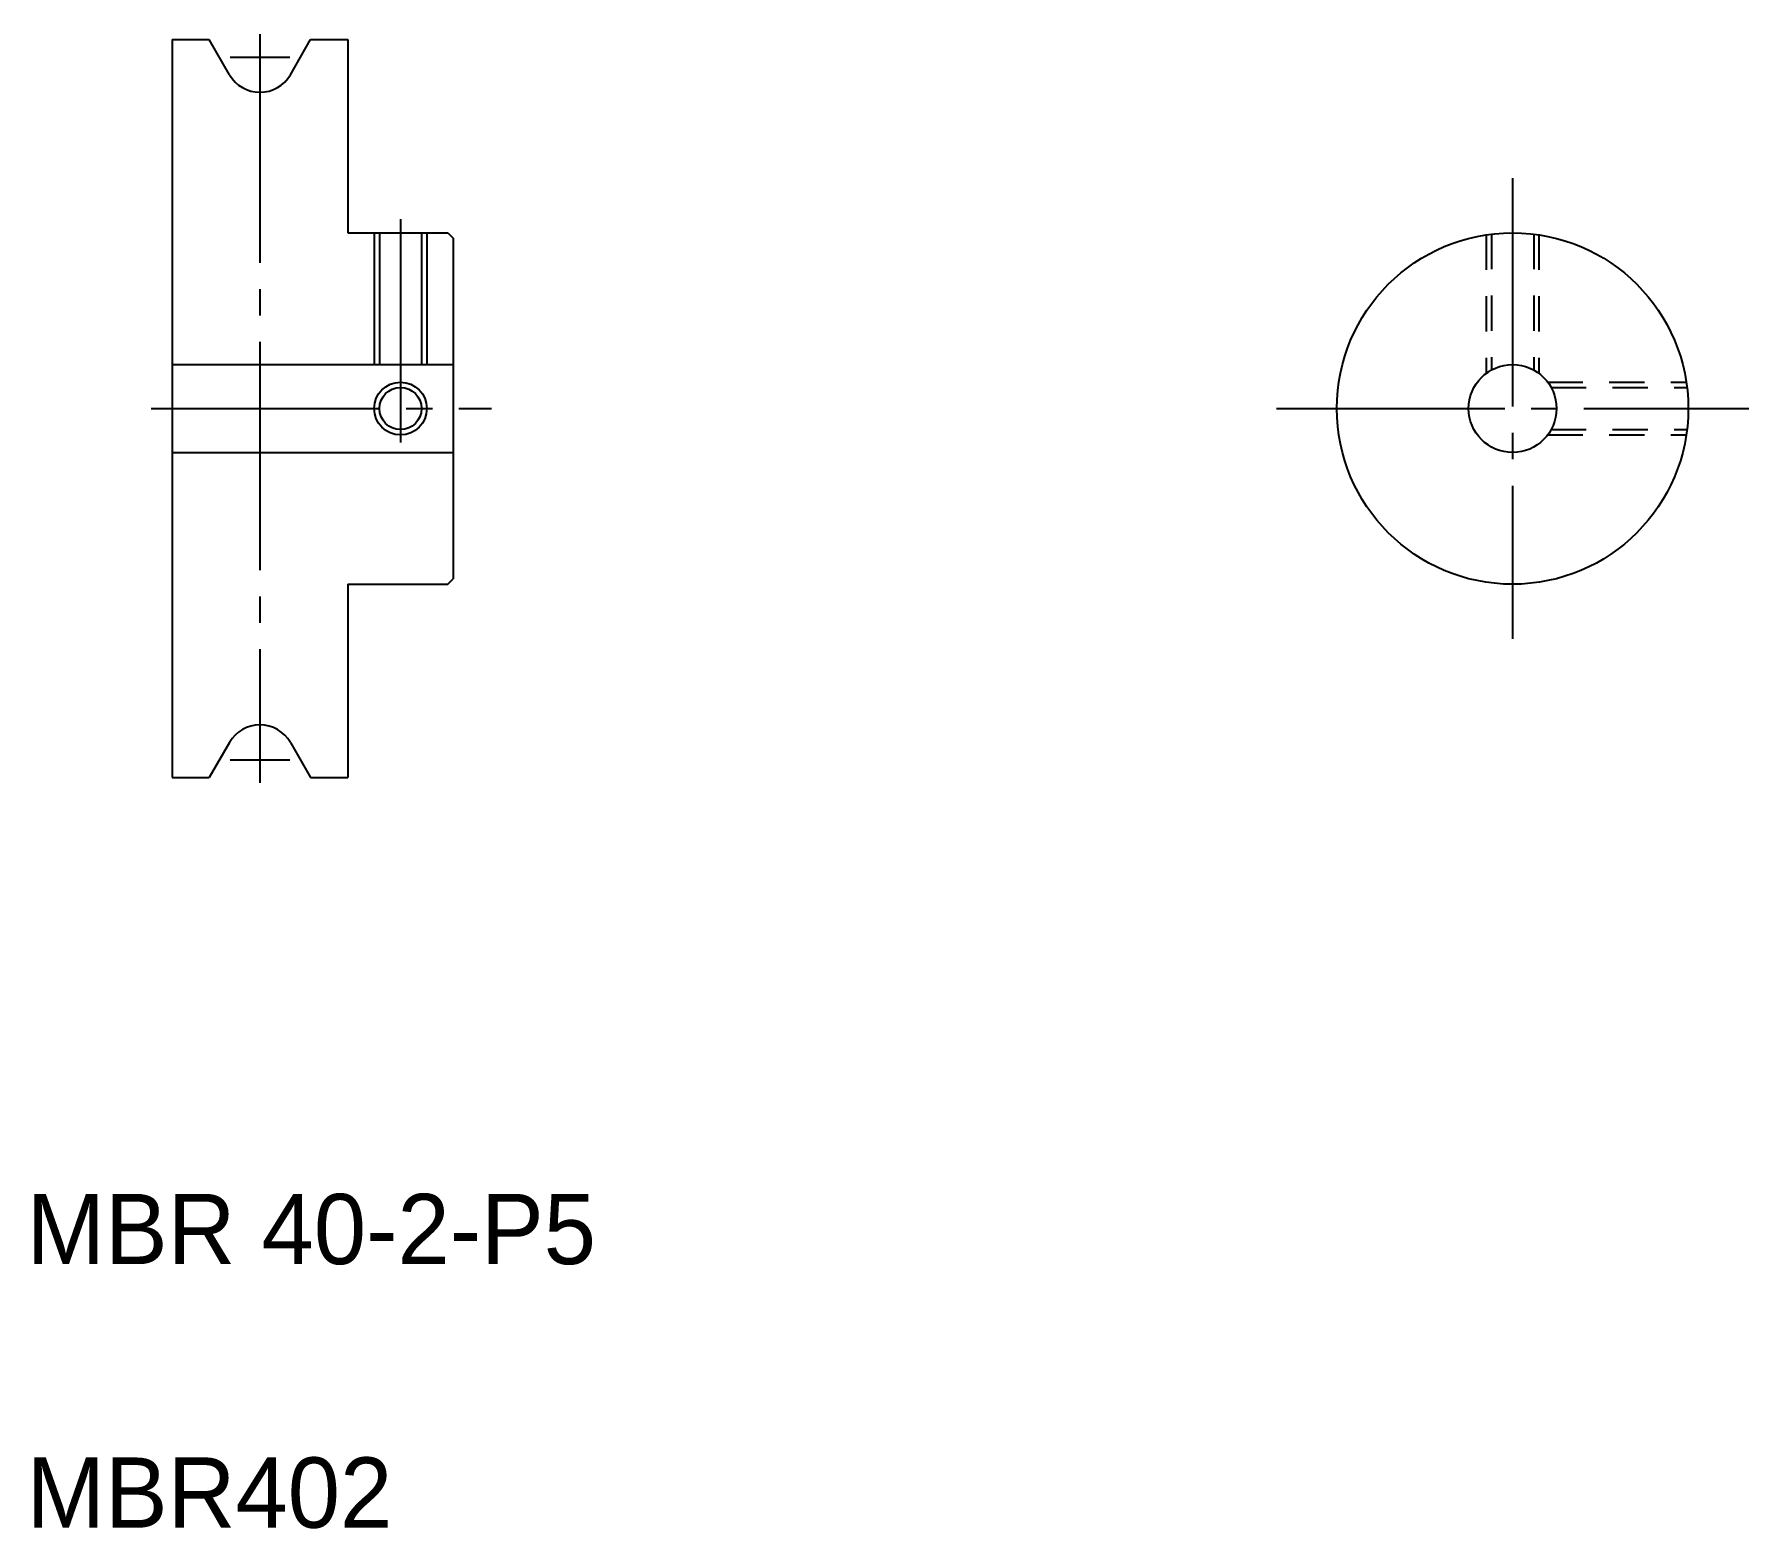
# Model space of a CAD drawing. Extents: x 127.3 to 224.8, y 41.5 to 126.5.
import ezdxf

# ---------------------------------------------------------------- set-up
doc = ezdxf.new("R2010")
doc.units = 0
doc.linetypes.add('CENTER', pattern=[17.5, 13, -1.5, 1.5, -1.5])
doc.linetypes.add('DASHED', pattern=[3.5, 2, -1.5])
doc.layers.get('0').update_dxf_attribs({"linetype": 'CONTINUOUS'})
doc.layers.add('CENTER', color=1, linetype='CENTER')

msp = doc.modelspace()

# ---------------------------------------------------------------- linework, layer by layer
at = {"color": 7, "linetype": 'CONTINUOUS'}
for p, q in [((135.125, 126.23), (135.125, 84.23)), ((135.125, 126.23), (137.238, 126.23)), ((138.393, 124.23), (137.238, 126.23)), ((141.857, 124.23), (143.012, 126.23)), ((141.857, 124.23), (143.012, 126.23)), ((143.012, 126.23), (145.125, 126.23)), ((145.125, 126.23), (145.125, 115.23)), ((145.125, 123.48), (145.125, 123.48)), ((145.125, 120.73), (145.125, 120.73)), ((145.125, 115.23), (150.825, 115.23)), ((146.925, 115.23), (146.925, 107.73)), ((149.325, 115.23), (149.325, 107.73)), ((150.825, 115.23), (151.125, 114.93)), ((151.125, 114.93), (151.125, 95.53)), ((135.125, 107.73), (151.125, 107.73)), ((213.598, 106.43), (213.598, 106.43)), ((135.125, 102.73), (151.125, 102.73)), ((145.125, 95.23), (150.825, 95.23)), ((145.125, 95.23), (145.125, 84.23)), ((150.825, 95.23), (151.125, 95.53)), ((138.393, 86.23), (137.238, 84.23)), ((141.857, 86.23), (143.012, 84.23)), ((141.857, 86.23), (143.012, 84.23)), ((135.125, 84.23), (137.238, 84.23)), ((143.012, 84.23), (145.125, 84.23))]:
    msp.add_line(p, q, dxfattribs=at)
at = {"color": 3, "linetype": 'CONTINUOUS'}
for p, q in [((146.625, 115.23), (146.625, 107.73)), ((149.625, 115.23), (149.625, 107.73))]:
    msp.add_line(p, q, dxfattribs=at)
at = {"color": 3, "linetype": 'DASHED'}
for p, q in [((209.905, 115.117), (209.905, 107.23)), ((210.205, 115.158), (210.205, 107.423)), ((212.605, 115.158), (212.605, 107.423)), ((212.905, 115.117), (212.905, 107.23)), ((213.405, 106.73), (221.291, 106.73)), ((213.598, 106.43), (221.332, 106.43)), ((213.405, 103.73), (221.291, 103.73)), ((213.598, 104.03), (221.332, 104.03))]:
    msp.add_line(p, q, dxfattribs=at)
at = {"color": 7, "linetype": 'CONTINUOUS'}
for centre, radius in [((211.405, 105.23), 10), ((211.405, 105.23), 2.5), ((148.125, 105.23), 1.2)]:
    msp.add_circle(centre, radius, dxfattribs=at)
at = {"color": 3, "linetype": 'CONTINUOUS'}
msp.add_circle((148.125, 105.23), 1.5, dxfattribs=at)
at = {"color": 7, "linetype": 'CONTINUOUS'}
for centre, start, end in [((140.125, 125.23), 210, 330), ((140.125, 85.23), 30, 150)]:
    msp.add_arc(centre, 2, start, end, dxfattribs=at)
at = {"layer": 'CENTER', "color": 1, "linetype": 'CENTER'}
for p, q in [((140.125, 126.531), (140.125, 83.93)), ((138.429, 125.23), (141.821, 125.23)), ((211.405, 118.339), (211.405, 92.121)), ((148.125, 116.009), (148.125, 103.291)), ((133.939, 105.23), (153.303, 105.23)), ((197.968, 105.23), (224.842, 105.23)), ((138.429, 85.23), (141.821, 85.23))]:
    msp.add_line(p, q, dxfattribs=at)

# ---------------------------------------------------------------- texts
at = {"color": 7, "linetype": 'CONTINUOUS'}
for s, p in [('MBR 40-2-P5', (126.848, 56.531)), ('MBR402', (126.848, 41.531))]:
    msp.add_text(s, height=4, dxfattribs=at).set_placement(p)

doc.saveas('drawing.dxf')
